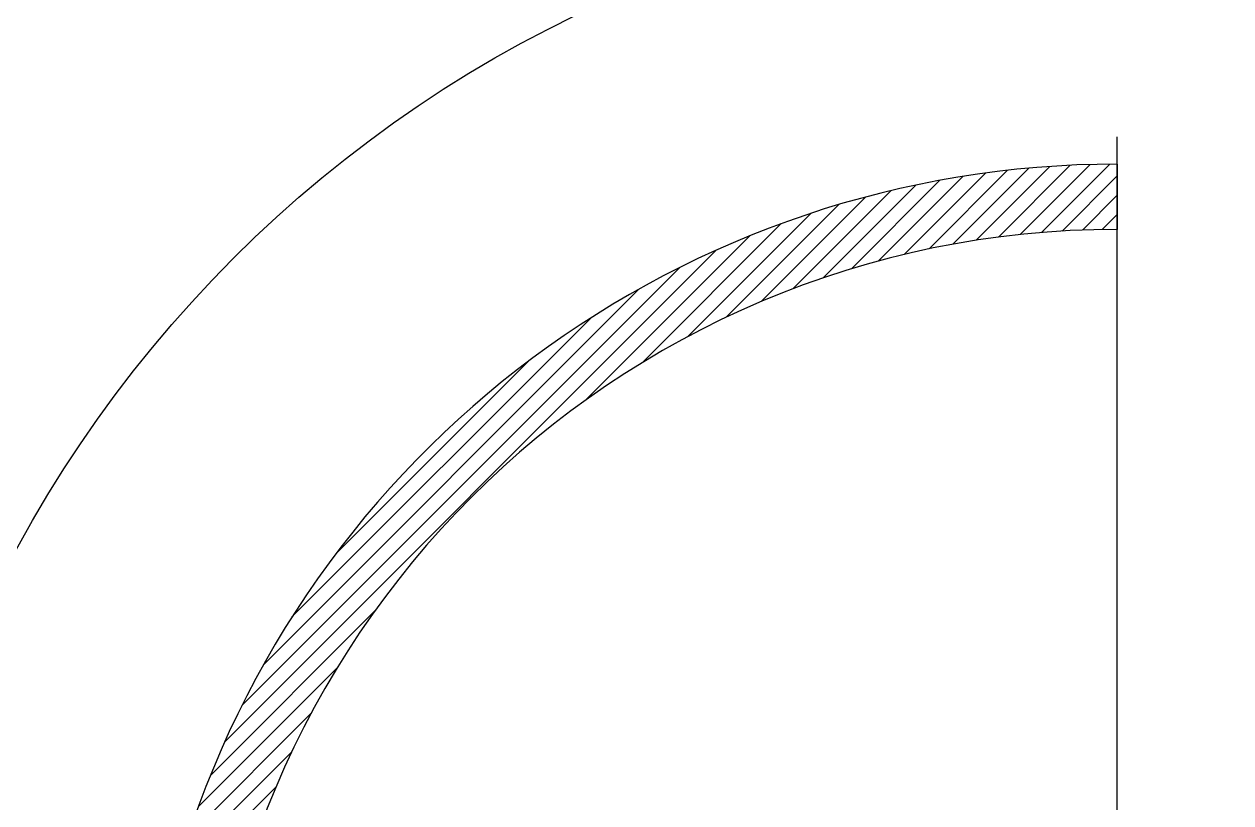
# Model space of a CAD drawing. Extents: x 0 to 420, y 0 to 297.
# Drawn here: x 97.27 to 108.37, y 130.86 to 138.02 of the extents above; entities that cross this region are included whole.
import ezdxf

# ---------------------------------------------------------------- set-up
doc = ezdxf.new("R2010")
doc.units = 0
doc.header["$LTSCALE"] = 7
doc.header["$MEASUREMENT"] = 0
doc.linetypes.add('CENTER', pattern=[2, 1.25, -0.25, 0.25, -0.25])
for name, color, linetype in [('CL', 1, 'CENTER'), ('D', 2, 'CONTINUOUS'), ('DWG', 7, 'CONTINUOUS')]:
    doc.layers.add(name, color=color, linetype=linetype)

msp = doc.modelspace()

# ---------------------------------------------------------------- hatches: boundary and pattern name
at = {"layer": 'D'}
h = msp.add_hatch(dxfattribs=at)
h.set_pattern_fill('ANSI31', color=21)
h.set_pattern_definition([(45, (-16925.30900008514, 6347.481318107982), (-0.08838834764831843, 0.08838834764831845), [])])
edge = h.paths.add_edge_path()
edge.add_line((98.92079066188307, 127.735247008558), (97.99574733767076, 130.5018340290926))
edge.add_line((97.99574733767076, 130.5018340290935), (98.69804097586166, 130.3136550158879))
edge.add_arc((107.3207906618809, 127.7352470085543), 9, 90, 163.3520795916239, ccw=False)
edge.add_line((107.3207906618809, 136.7352470085525), (107.3207906618809, 136.135247008554))
edge.add_arc((107.3207906618809, 127.7352470085543), 8.4, 90, 180)

# ---------------------------------------------------------------- linework, layer by layer
at = {"layer": 'CL'}
msp.add_line((107.3207906618809, 114.2352470085543), (107.3207906618809, 161.7352470085543), dxfattribs=at)
at = {"layer": 'D', "color": 21}
msp.add_line((107.3207906618809, 136.7352470085525), (107.3207906618809, 136.135247008554), dxfattribs=at)
for radius, end in [(9, 163.3520795916463), (8.4, 180)]:
    msp.add_arc((107.3207906618809, 127.7352470085543), radius, 90, end, dxfattribs=at)
at = {"layer": 'DWG'}
msp.add_circle((107.3207906618809, 127.7352470085543), 11.5, dxfattribs=at)

doc.saveas('drawing.dxf')
